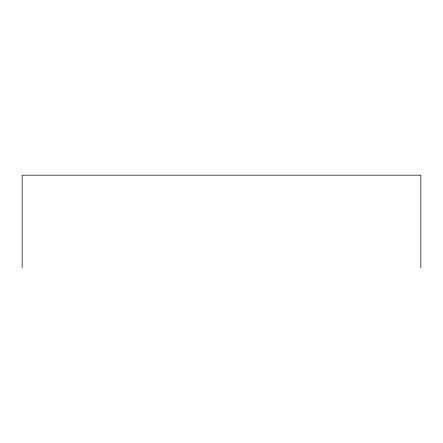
<?xml version="1.0" encoding="UTF-8"?>
<svg xmlns="http://www.w3.org/2000/svg" width="443" height="443" viewBox="0 0 443 443"><rect width="100%" height="100%" fill="white"/><g stroke="black" fill="none" stroke-linecap="round" stroke-linejoin="round"><path stroke-width="0.66" d="M420.85 267.832L420.85 175.168L22.15 175.168L22.15 267.832"/></g></svg>
